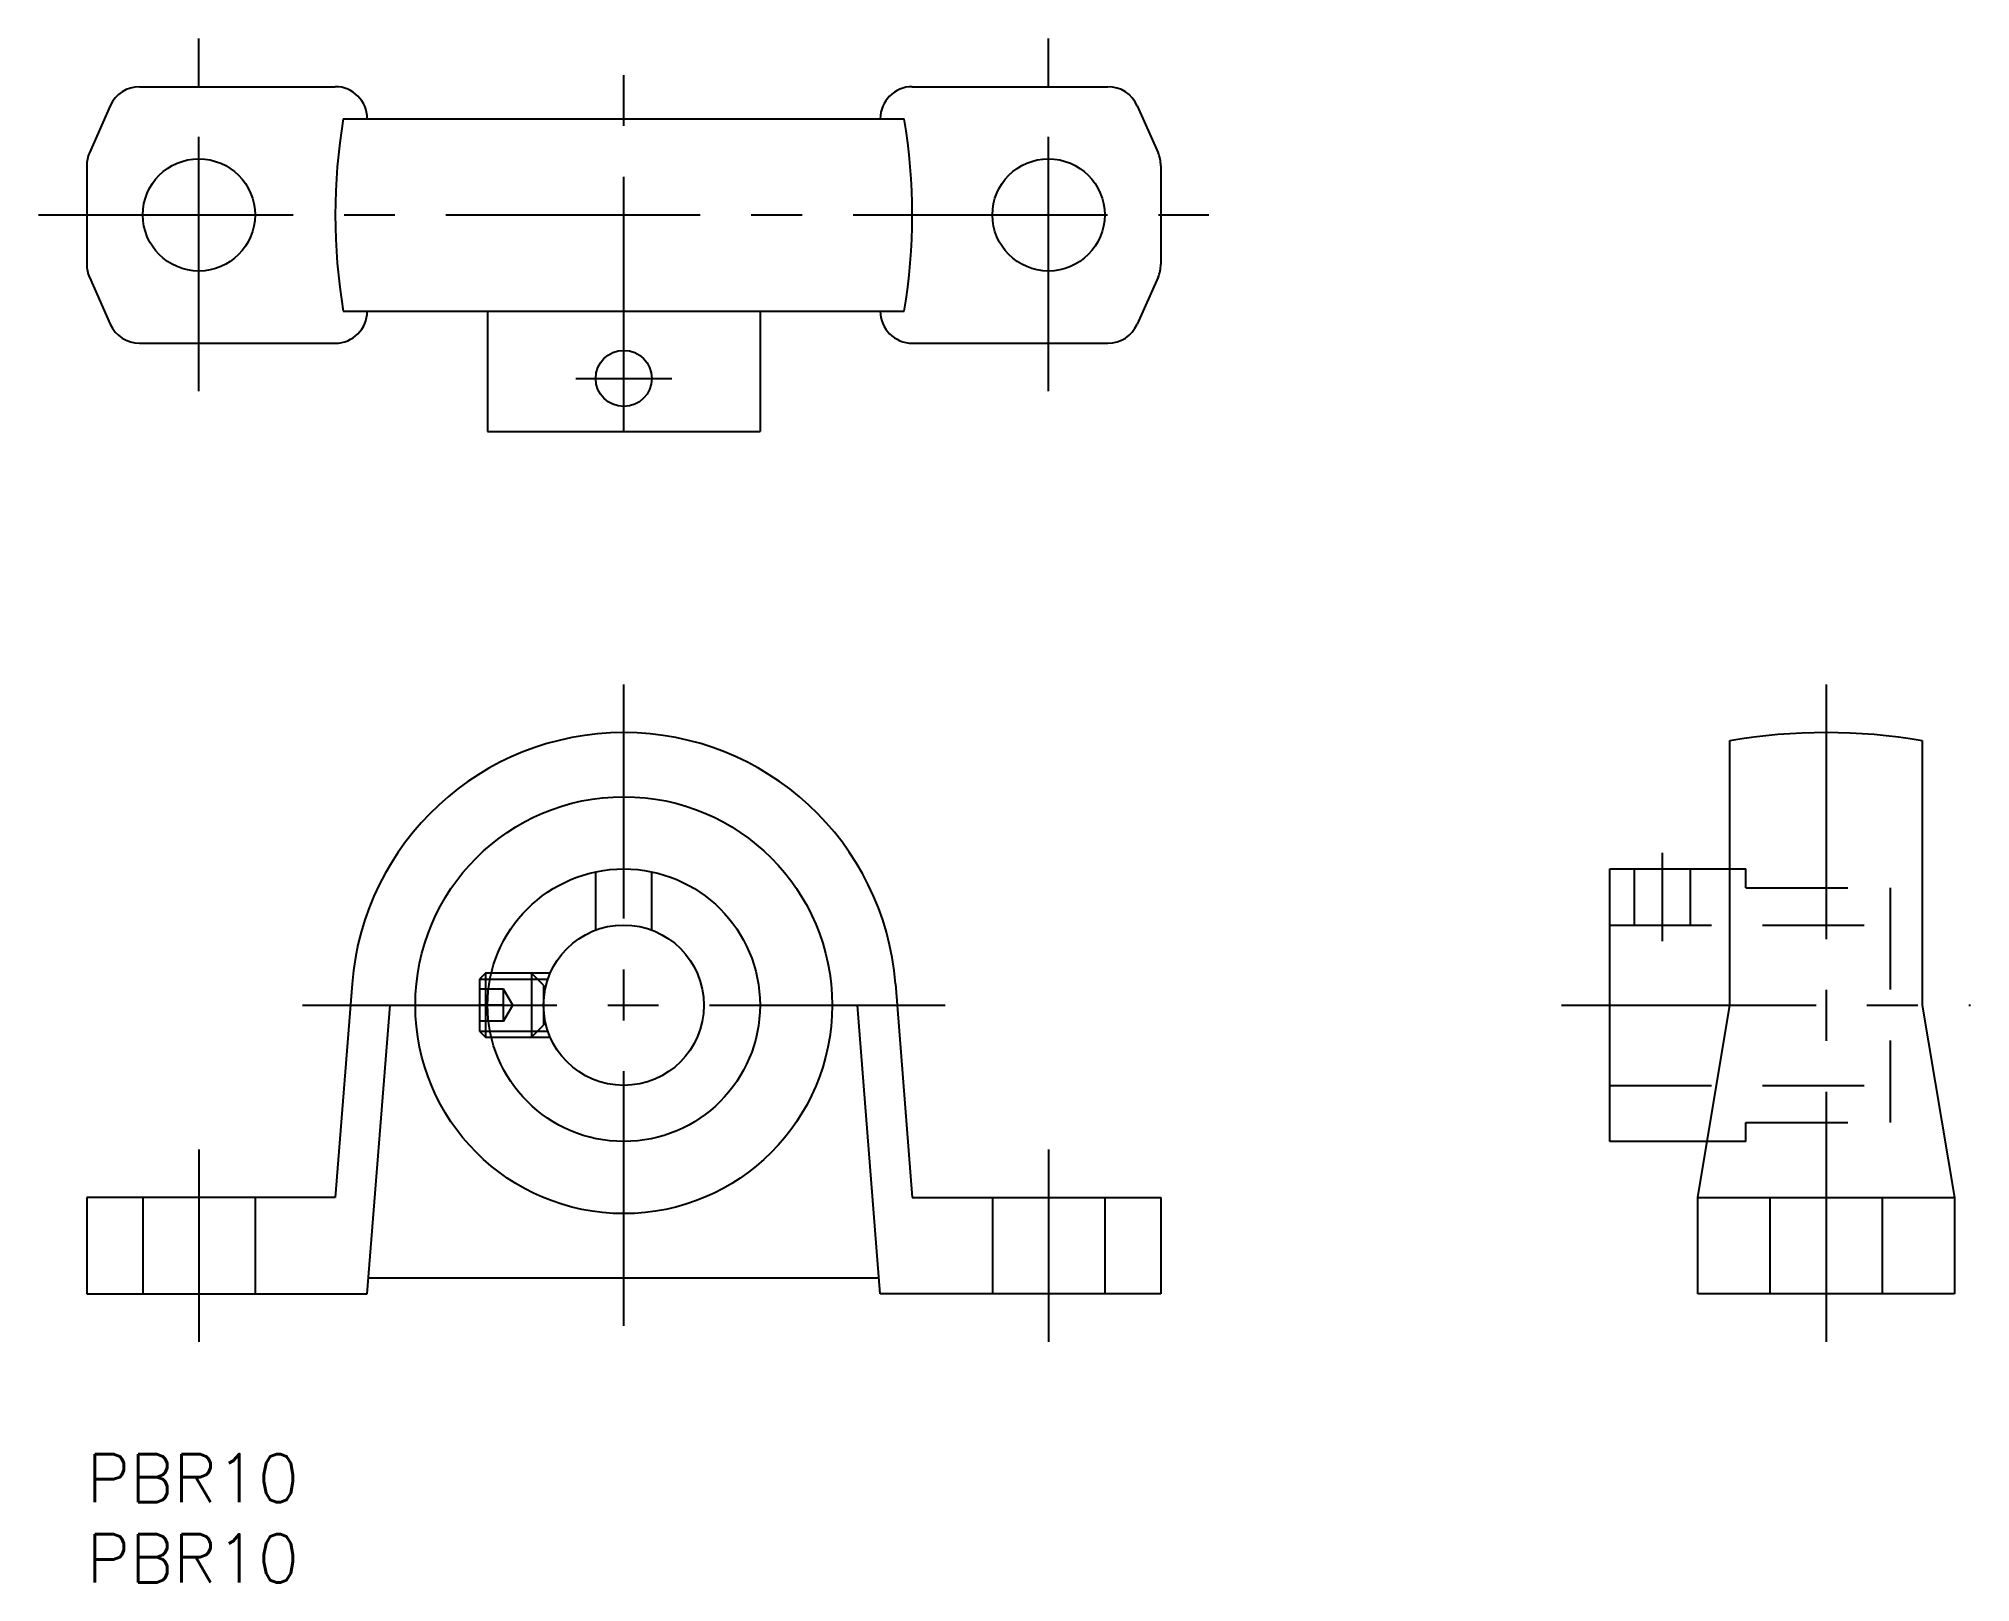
# Model space of a CAD drawing. Extents: x -3 to 117, y -8 to 88.
import ezdxf

# ---------------------------------------------------------------- set-up
doc = ezdxf.new("R2010")
doc.units = 0
doc.header["$LTSCALE"] = 0.5
doc.linetypes.add('CENTER', pattern=[50.8, 31.75, -6.35, 6.35, -6.35])
doc.linetypes.add('DASHED', pattern=[19.05, 12.7, -6.35])
for name, color, linetype in [('MSM_CENTER', 1, 'CENTER'), ('MSM_CONTINUOUS', 7, 'CONTINUOUS'), ('MSM_DASHED', 4, 'DASHED'), ('MSM_NARROW', 5, 'CONTINUOUS'), ('MSM_PART_NUMBER', 7, 'CONTINUOUS')]:
    doc.layers.add(name, color=color, linetype=linetype)
doc.styles.get("Standard").update_dxf_attribs({"font": 'txt.shx', "height": 3, "bigfont": 'bigfont.shx'})

# ---------------------------------------------------------------- blocks, each defined once
blk = doc.blocks.new('*U6')
at = {"layer": 'MSM_PART_NUMBER'}
blk.add_text('PBR10', height=3, dxfattribs=at).set_placement((0, -3))
blk = doc.blocks.new('*U7')
at = {"layer": 'MSM_PART_NUMBER'}
blk.add_text('PBR10', height=3, dxfattribs=at).set_placement((0, -8))

msp = doc.modelspace()

# ---------------------------------------------------------------- linework, layer by layer
at = {"layer": 'MSM_CENTER'}
for p, q in [((7, 66.29), (7, 88.29)), ((60, 66.29), (60, 88.29)), ((33.5, 63.79), (33.5, 86.29)), ((-3, 77.29), (70, 77.29)), ((30.5, 67.09), (36.5, 67.09)), ((33.5, 8), (33.5, 48)), ((108.5, 48), (108.5, 7)), ((98.3, 32), (98.3, 37.5)), ((13.45, 28), (53.55, 28)), ((92, 28), (117.5, 28)), ((7, 19), (7, 7)), ((60, 19), (60, 7))]:
    msp.add_line(p, q, dxfattribs=at)
at = {"layer": 'MSM_CONTINUOUS'}
for p, q in [((3.3, 85.29), (15.5, 85.29)), ((51.5, 85.29), (63.7, 85.29)), ((1.47, 84.1), (0.17, 81.17)), ((16, 83.29), (51, 83.29)), ((65.53, 84.1), (66.83, 81.17)), ((0, 80.36), (0, 74.21)), ((67, 80.36), (67, 74.21)), ((0.17, 73.4), (1.47, 70.47)), ((66.83, 73.4), (65.53, 70.47)), ((16, 71.29), (51, 71.29)), ((25, 71.29), (25, 63.79)), ((42, 71.29), (42, 63.79)), ((3.3, 69.29), (15.5, 69.29)), ((51.5, 69.29), (63.7, 69.29)), ((25, 63.79), (42, 63.79)), ((102.5, 28), (102.5, 44.5)), ((114.5, 44.5), (114.5, 28)), ((95, 19.5), (95, 36.5)), ((95, 36.5), (102.5, 36.5)), ((16.55, 29.34), (15.5, 16)), ((24.88, 30), (24.5, 29.62)), ((24.5, 29.62), (24.5, 26.38)), ((24.88, 30), (24.88, 26)), ((25.24, 30), (24.88, 30)), ((50.45, 29.34), (51.5, 16)), ((17.5, 10), (18.92, 28)), ((49.5, 10), (48.08, 28)), ((100.5, 16), (102.5, 28)), ((114.5, 28), (116.5, 16)), ((24.5, 26.38), (24.88, 26)), ((24.88, 26), (25.24, 26)), ((101.08, 19.5), (95, 19.5)), ((15.5, 16), (0, 16)), ((0, 16), (0, 10)), ((51.5, 16), (67, 16)), ((67, 16), (67, 10)), ((100.5, 16), (116.5, 16)), ((100.5, 10), (100.5, 16)), ((116.5, 16), (116.5, 10)), ((17.58, 11), (49.42, 11)), ((0, 10), (17.5, 10)), ((67, 10), (49.5, 10)), ((116.5, 10), (100.5, 10))]:
    msp.add_line(p, q, dxfattribs=at)
for centre, radius in [((7, 77.29), 3.5), ((60, 77.29), 3.5), ((33.5, 67.09), 1.75), ((33.5, 28), 13), ((33.5, 28), 8.5), ((33.5, 28), 5)]:
    msp.add_circle(centre, radius, dxfattribs=at)
for centre, radius, start, end in [((3.3, 83.29), 2, 90, 156.0375), ((15.5, 83.29), 2, 0, 90), ((51.5, 83.29), 2, 90, 180), ((63.7, 83.29), 2, 23.9625, 90), ((51.5, 77.29), 36, 170.4059, 189.5941), ((15.5, 77.29), 36, 350.4059, 9.5941), ((2, 80.36), 2, 156.0375, 180), ((65, 80.36), 2, 0, 23.9625), ((2, 74.21), 2, 180, 203.9625), ((65, 74.21), 2, 336.0375, 0), ((15.5, 71.29), 2, 270, 0), ((51.5, 71.29), 2, 180, 270), ((3.3, 71.29), 2, 203.9625, 270), ((63.7, 71.29), 2, 270, 336.0375), ((33.5, 28), 17, 4.5129, 175.4871), ((108.5, 9), 36, 80.4059, 99.5941)]:
    msp.add_arc(centre, radius, start, end, dxfattribs=at)
at = {"layer": 'MSM_DASHED'}
for p, q in [((31.75, 32.68), (31.75, 36.32)), ((35.25, 32.68), (35.25, 36.32)), ((96.55, 33), (96.55, 36.5)), ((100.05, 33), (100.05, 36.5)), ((102.5, 36.5), (103.5, 36.5)), ((103.5, 35.32), (103.5, 36.5)), ((103.5, 35.32), (112.5, 35.32)), ((112.5, 35.32), (112.5, 20.68)), ((95, 33), (112.5, 33)), ((26, 29), (24.5, 29)), ((25.16, 29.62), (28.77, 29.62)), ((28.92, 30), (25.24, 30)), ((26, 27), (26, 29)), ((26.58, 28), (26, 29)), ((28.5, 29.25), (27.75, 30)), ((27.75, 30), (27.75, 26)), ((28.5, 29.25), (28.5, 26.75)), ((26, 28), (24.5, 28)), ((26, 27), (26.58, 28)), ((26, 27), (24.5, 27)), ((27.75, 26), (28.5, 26.75)), ((25.16, 26.38), (28.77, 26.38)), ((25.24, 26), (28.92, 26)), ((95, 23), (112.5, 23)), ((103.5, 20.68), (112.5, 20.68)), ((103.5, 19.5), (103.5, 20.68)), ((103.5, 19.5), (101.08, 19.5)), ((3.5, 16), (3.5, 10)), ((10.5, 16), (10.5, 10)), ((56.5, 16), (56.5, 10)), ((63.5, 16), (63.5, 10)), ((105, 16), (105, 10)), ((112, 16), (112, 10))]:
    msp.add_line(p, q, dxfattribs=at)
at = {"layer": 'MSM_NARROW'}
for p, q in [((24.5, 29.62), (25.16, 29.62)), ((24.5, 26.38), (25.16, 26.38))]:
    msp.add_line(p, q, dxfattribs=at)

# ---------------------------------------------------------------- block references
at = {"layer": 'MSM_CONTINUOUS'}
for name in ['*U6', '*U7']:
    msp.add_blockref(name, (0, 0), dxfattribs=at)

doc.saveas('drawing.dxf')
